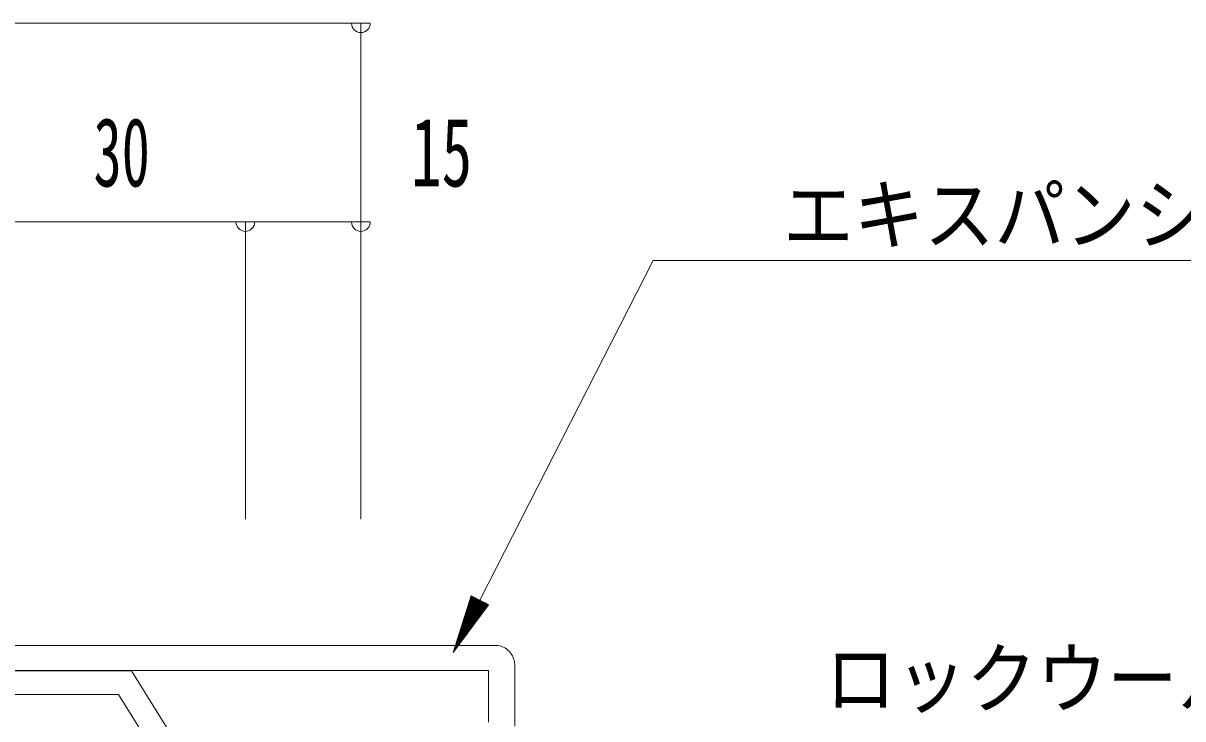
# Model space of a CAD drawing. Units: millimetres, scale not verified. Extents: x -1209 to 1209, y -852 to 852.
# Drawn here: x 857.8 to 1005.8, y 511.5 to 600.3 of the extents above; entities that cross this region are included whole.
import ezdxf
from ezdxf.enums import TextEntityAlignment as Align

# ---------------------------------------------------------------- set-up
doc = ezdxf.new("R2010")
doc.units = ezdxf.units.MM
doc.header["$LTSCALE"] = 3
doc.layers.add('0-3_0-2SUNPO', color=7, linetype='Continuous', lineweight=18)
doc.layers.add('0-9_0-B', color=87, linetype='Continuous', lineweight=18)
doc.styles.add('ＭＳ ゴシック', font='')
doc.styles.get('ＭＳ ゴシック').set_extended_font_data('MS Gothic')

msp = doc.modelspace()

# ---------------------------------------------------------------- linework, layer by layer
at = {"layer": '0-3_0-2SUNPO'}
for p, q in [((856.146, 600.309), (900.891, 600.309)), ((902.091, 600.309), (899.691, 600.309)), ((900.891, 600.309), (900.891, 536.99)), ((856.146, 574.926), (886.145, 574.926)), ((887.345, 574.926), (884.945, 574.926)), ((886.145, 574.926), (900.891, 574.926)), ((886.145, 574.926), (886.145, 536.99)), ((902.091, 574.926), (899.691, 574.926)), ((916.084, 526.636), (938.201, 569.994)), ((938.201, 569.994), (1104.61, 569.994)), ((914.887, 526.939), (915.49, 526.939)), ((914.903, 526.989), (915.392, 526.989)), ((914.919, 527.039), (915.294, 527.039)), ((914.935, 527.089), (915.196, 527.089)), ((914.95, 527.139), (915.098, 527.139)), ((914.966, 527.189), (915, 527.189)), ((914.412, 525.439), (916.733, 525.439)), ((914.428, 525.489), (916.77, 525.489)), ((914.444, 525.539), (916.807, 525.539)), ((914.46, 525.589), (916.844, 525.589)), ((914.476, 525.639), (916.881, 525.639)), ((914.491, 525.689), (916.918, 525.689)), ((914.507, 525.739), (916.955, 525.739)), ((914.523, 525.789), (916.992, 525.789)), ((914.539, 525.839), (917.029, 525.839)), ((914.555, 525.889), (917.066, 525.889)), ((914.571, 525.939), (917.103, 525.939)), ((914.586, 525.989), (917.14, 525.989)), ((914.602, 526.039), (917.177, 526.039)), ((914.618, 526.089), (917.156, 526.089)), ((914.634, 526.139), (917.058, 526.139)), ((914.65, 526.189), (916.96, 526.189)), ((914.666, 526.239), (916.862, 526.239)), ((914.681, 526.289), (916.764, 526.289)), ((914.697, 526.339), (916.666, 526.339)), ((914.713, 526.389), (916.568, 526.389)), ((914.729, 526.439), (916.47, 526.439)), ((914.745, 526.489), (916.372, 526.489)), ((914.761, 526.539), (916.274, 526.539)), ((914.776, 526.589), (916.176, 526.589)), ((914.792, 526.639), (916.078, 526.639)), ((914.808, 526.689), (915.98, 526.689)), ((914.824, 526.739), (915.882, 526.739)), ((914.84, 526.789), (915.784, 526.789)), ((914.855, 526.839), (915.686, 526.839)), ((914.871, 526.889), (915.588, 526.889)), ((913.953, 523.989), (915.66, 523.989)), ((913.969, 524.039), (915.697, 524.039)), ((913.985, 524.089), (915.734, 524.089)), ((914.001, 524.139), (915.771, 524.139)), ((914.017, 524.189), (915.808, 524.189)), ((914.033, 524.239), (915.845, 524.239)), ((914.048, 524.289), (915.882, 524.289)), ((914.064, 524.339), (915.919, 524.339)), ((914.08, 524.389), (915.956, 524.389)), ((914.096, 524.439), (915.993, 524.439)), ((914.112, 524.489), (916.03, 524.489)), ((914.127, 524.539), (916.067, 524.539)), ((914.143, 524.589), (916.104, 524.589)), ((914.159, 524.639), (916.141, 524.639)), ((914.175, 524.689), (916.178, 524.689)), ((914.191, 524.739), (916.215, 524.739)), ((914.207, 524.789), (916.252, 524.789)), ((914.222, 524.839), (916.289, 524.839)), ((914.238, 524.889), (916.326, 524.889)), ((914.254, 524.939), (916.363, 524.939)), ((914.27, 524.989), (916.4, 524.989)), ((914.286, 525.039), (916.437, 525.039)), ((914.301, 525.089), (916.474, 525.089)), ((914.317, 525.139), (916.511, 525.139)), ((914.333, 525.189), (916.548, 525.189)), ((914.349, 525.239), (916.585, 525.239)), ((914.365, 525.289), (916.622, 525.289)), ((914.381, 525.339), (916.659, 525.339)), ((914.396, 525.389), (916.696, 525.389)), ((913.479, 522.489), (914.551, 522.489)), ((913.494, 522.539), (914.588, 522.539)), ((913.51, 522.589), (914.625, 522.589)), ((913.526, 522.639), (914.662, 522.639)), ((913.542, 522.689), (914.699, 522.689)), ((913.558, 522.739), (914.736, 522.739)), ((913.573, 522.789), (914.773, 522.789)), ((913.589, 522.839), (914.81, 522.839)), ((913.605, 522.889), (914.847, 522.889)), ((913.621, 522.939), (914.884, 522.939)), ((913.637, 522.989), (914.921, 522.989)), ((913.653, 523.039), (914.958, 523.039)), ((913.668, 523.089), (914.995, 523.089)), ((913.684, 523.139), (915.032, 523.139)), ((913.7, 523.189), (915.069, 523.189)), ((913.716, 523.239), (915.105, 523.239)), ((913.732, 523.289), (915.143, 523.289)), ((913.747, 523.339), (915.179, 523.339)), ((913.763, 523.389), (915.217, 523.389)), ((913.779, 523.439), (915.253, 523.439)), ((913.795, 523.489), (915.29, 523.489)), ((913.811, 523.539), (915.328, 523.539)), ((913.827, 523.589), (915.364, 523.589)), ((913.842, 523.639), (915.401, 523.639)), ((913.858, 523.689), (915.438, 523.689)), ((913.874, 523.739), (915.475, 523.739)), ((913.89, 523.789), (915.512, 523.789)), ((913.906, 523.839), (915.549, 523.839)), ((913.922, 523.889), (915.586, 523.889)), ((913.938, 523.939), (915.623, 523.939)), ((913.004, 520.989), (913.441, 520.989)), ((913.02, 521.039), (913.478, 521.039)), ((913.035, 521.089), (913.515, 521.089)), ((913.051, 521.139), (913.552, 521.139)), ((913.067, 521.189), (913.589, 521.189)), ((913.083, 521.239), (913.626, 521.239)), ((913.099, 521.289), (913.663, 521.289)), ((913.114, 521.339), (913.7, 521.339)), ((913.13, 521.389), (913.737, 521.389)), ((913.146, 521.439), (913.774, 521.439)), ((913.162, 521.489), (913.811, 521.489)), ((913.178, 521.539), (913.848, 521.539)), ((913.194, 521.589), (913.885, 521.589)), ((913.209, 521.639), (913.922, 521.639)), ((913.225, 521.689), (913.959, 521.689)), ((913.241, 521.739), (913.996, 521.739)), ((913.257, 521.789), (914.033, 521.789)), ((913.273, 521.839), (914.07, 521.839)), ((913.289, 521.889), (914.107, 521.889)), ((913.304, 521.939), (914.144, 521.939)), ((913.32, 521.989), (914.181, 521.989)), ((913.336, 522.039), (914.218, 522.039)), ((913.352, 522.089), (914.255, 522.089)), ((913.368, 522.139), (914.292, 522.139)), ((913.384, 522.189), (914.329, 522.189)), ((913.399, 522.239), (914.366, 522.239)), ((913.415, 522.289), (914.403, 522.289)), ((913.431, 522.339), (914.44, 522.339)), ((913.447, 522.389), (914.477, 522.389)), ((913.463, 522.439), (914.514, 522.439)), ((912.687, 519.989), (912.702, 519.989)), ((912.703, 520.039), (912.739, 520.039)), ((912.719, 520.089), (912.776, 520.089)), ((912.735, 520.139), (912.813, 520.139)), ((912.75, 520.189), (912.85, 520.189)), ((912.766, 520.239), (912.887, 520.239)), ((912.782, 520.289), (912.924, 520.289)), ((912.798, 520.339), (912.96, 520.339)), ((912.814, 520.389), (912.998, 520.389)), ((912.83, 520.439), (913.034, 520.439)), ((912.845, 520.489), (913.072, 520.489)), ((912.861, 520.539), (913.108, 520.539)), ((912.877, 520.589), (913.145, 520.589)), ((912.893, 520.639), (913.182, 520.639)), ((912.909, 520.689), (913.219, 520.689)), ((912.925, 520.739), (913.256, 520.739)), ((912.94, 520.789), (913.293, 520.789)), ((912.956, 520.839), (913.33, 520.839)), ((912.972, 520.889), (913.367, 520.889)), ((912.988, 520.939), (913.404, 520.939))]:
    msp.add_line(p, q, dxfattribs=at)
msp.add_lwpolyline([(914.971, 527.204), (917.198, 526.068), (912.676, 519.955)], close=True, dxfattribs=at)
for centre in [(900.891, 600.309), (886.145, 574.926), (900.891, 574.926)]:
    msp.add_arc(centre, 1.2, 180, 0, dxfattribs=at)
at = {"layer": '0-9_0-B'}
for points in [[(847.307, 520.869), (863.41, 520.869), (879.364, 520.869), (891.964, 520.869), (901.436, 520.869), (908.231, 520.869), (912.799, 520.869), (915.591, 520.869), (917.057, 520.869), (917.649, 520.869), (917.817, 520.869), (917.935, 520.869), (918.075, 520.865), (918.234, 520.856), (918.407, 520.838), (918.591, 520.807), (918.78, 520.762), (918.972, 520.699), (919.162, 520.615), (919.346, 520.509), (919.522, 520.381), (919.689, 520.236), (919.845, 520.077), (919.987, 519.906), (920.115, 519.726), (920.225, 519.541), (920.317, 519.354), (920.389, 519.167), (920.443, 518.984), (920.482, 518.807), (920.508, 518.639), (920.524, 518.484), (920.532, 518.343), (920.535, 518.219), (920.535, 518.116), (920.535, 518.03), (920.535, 517.935), (920.535, 517.801), (920.535, 517.596), (920.535, 517.288)], [(882.158, 501.666), (881.54, 501.666), (871.605, 517.616), (825.318, 517.616)], [(917.196, 513.699), (917.196, 514.434), (917.196, 515.139), (917.196, 515.782), (917.196, 516.333), (917.196, 516.767), (917.196, 517.094), (917.196, 517.328), (917.196, 517.485), (917.196, 517.58), (917.196, 517.629), (917.196, 517.647), (917.196, 517.65), (917.121, 517.65), (916.601, 517.65), (915.187, 517.65), (912.434, 517.65), (907.895, 517.65), (901.124, 517.65), (891.674, 517.65), (879.099, 517.65), (863.175, 517.65), (847.108, 517.65)], [(920.535, 517.288), (920.535, 516.847), (920.535, 516.24), (920.535, 515.436), (920.535, 514.419), (920.535, 513.231), (920.535, 511.929), (920.535, 510.57)], [(826.738, 514.616), (869.941, 514.616), (880.639, 497.441), (882.44, 497.151), (883.635, 498.886), (882.158, 501.666)], [(917.196, 511.064), (917.196, 511.615), (917.196, 512.258), (917.196, 512.963), (917.196, 513.699)]]:
    msp.add_lwpolyline(points, dxfattribs=at)

# ---------------------------------------------------------------- texts
at = {"layer": '0-3_0-2SUNPO', "style": 'ＭＳ ゴシック'}
for s, height, width, p in [('30', 8.791, 0.6, (866.78, 576.826)), ('15', 8.791, 0.65, (907.307, 576.826)), ('エキスパンションジョイント', 7.326, 0.9, (954.791, 569.994)), ('ロックウール等', 7.326, 0.9, (960.182, 510.79))]:
    msp.add_text(s, height=height, dxfattribs=dict(at, width=width)).set_placement(p, align=Align.BOTTOM_LEFT)

doc.saveas('drawing.dxf')
